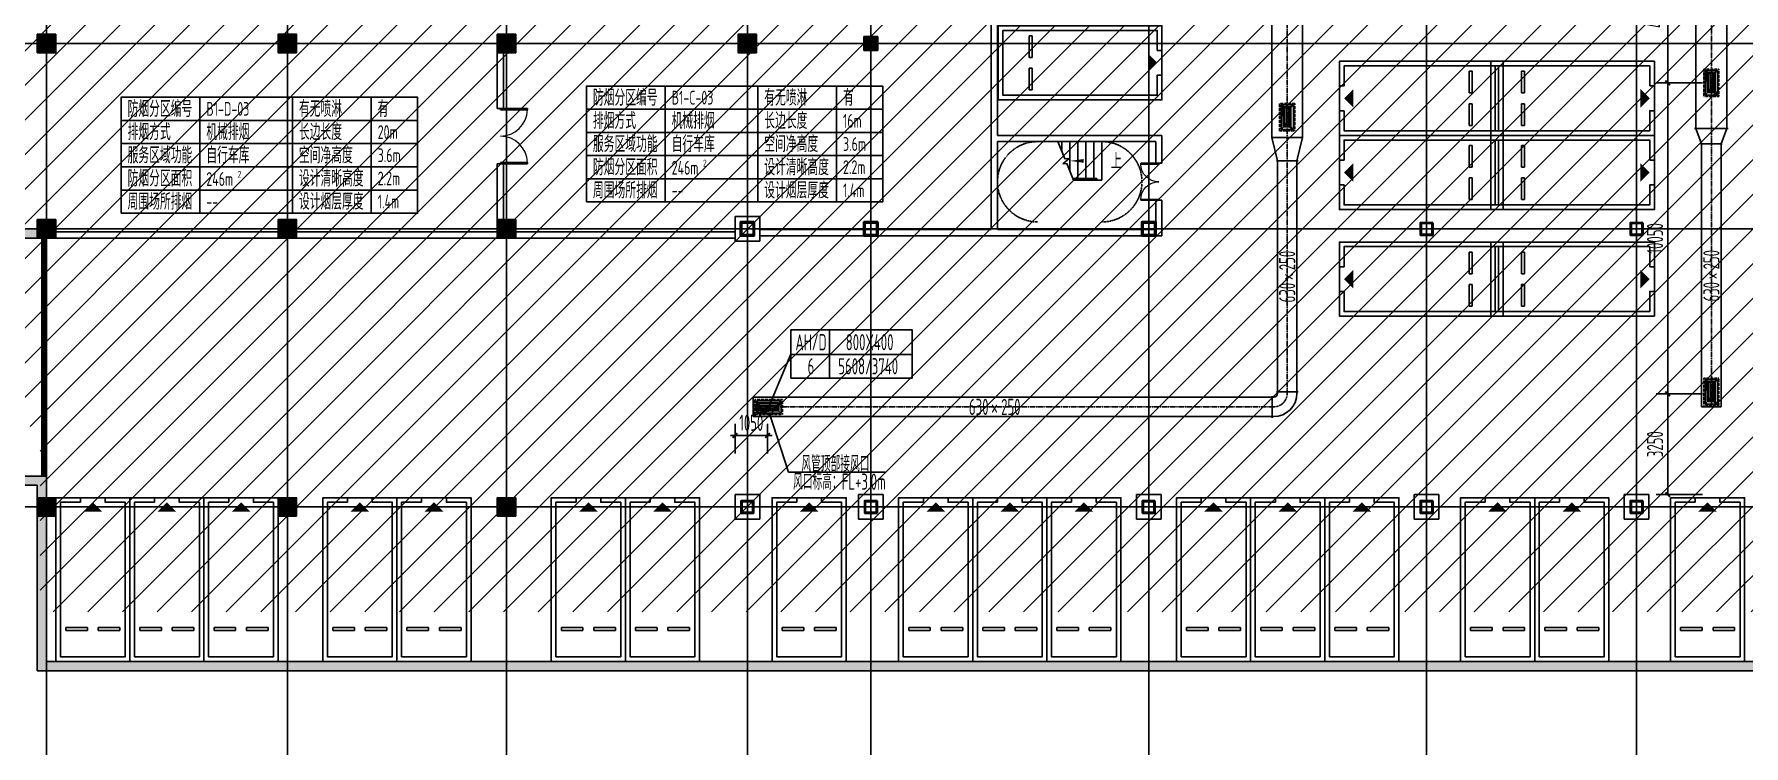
# Model space of a CAD drawing. Extents: x -20827274 to 1300756471, y -549375 to 3431892.
# Drawn here: x -90307 to -34936, y -383990 to -360960 of the extents above; entities that cross this region are included whole.
import ezdxf

# ---------------------------------------------------------------- set-up
doc = ezdxf.new("R2010")
doc.units = 0
doc.header["$LTSCALE"] = 10
for name, pattern in [('CENTER2', [1.125, 0.75, -0.125, 0.125, -0.125]), ('DASH', [0.35, 0.25, -0.1]), ('暖附图底图$0$DASH', [0.35, 0.25, -0.1]), ('暖附图底图$0$DOTE', [2.42, 2, -0.2, 0.02, -0.2])]:
    doc.linetypes.add(name, pattern=pattern)
for name, color, linetype in [('1-zs', 3, 'Continuous'), ('1-标注暖通', 4, 'Continuous'), ('DUCT-排烟中心线', 5, 'CENTER2'), ('DUCT-排烟标注', 3, 'Continuous'), ('DUCT-排烟法兰', 4, 'Continuous'), ('DUCT-排烟管', 2, 'Continuous'), ('DUCT-排烟管立管', 2, 'Continuous'), ('DUCT-排烟管端线', 4, 'Continuous'), ('DUCT-排风风口', 7, 'Continuous'), ('H-PUB_TAB', 7, 'Continuous'), ('H-TH_DIM', 3, 'Continuous'), ('Hvac-Hide', 8, 'DASH'), ('PUB_HATCH', 8, 'Continuous'), ('暖附图底图$0$00-停车位', 8, 'Continuous'), ('暖附图底图$0$1-标注暖通', 8, 'Continuous'), ('暖附图底图$0$A-COLUMN', 8, 'Continuous'), ('暖附图底图$0$A-STAIR', 8, 'Continuous'), ('暖附图底图$0$A-WALL', 8, 'Continuous'), ('暖附图底图$0$A-WINDOW', 8, 'Continuous'), ('暖附图底图$0$DIM_SYMB', 8, 'Continuous'), ('暖附图底图$0$DOOR_FIRE', 8, 'Continuous'), ('暖附图底图$0$DOTE', 8, 'Continuous'), ('暖附图底图$0$PUB_HATCH', 8, 'Continuous'), ('暖附图底图$0$STAIR', 8, 'Continuous')]:
    doc.layers.add(name, color=color, linetype=linetype)
doc.layers.add('F-非人防区', color=105, linetype='Continuous', lineweight=15)
doc.layers.add('暖附图底图$0$钢柱', color=8, linetype='Continuous', lineweight=35)
doc.styles.add('8B2_02', font='tssdeng.shx', dxfattribs={"width": 0.6, "bigfont": 'TSSDCHN.shx'})
doc.styles.add('8B2_02_T3', font='tssdeng.shx', dxfattribs={"width": 0.6, "bigfont": 'TSSDCHN.shx'})
doc.styles.add('_THVAC_PIPEDN', font='tssdeng.shx', dxfattribs={"width": 0.7, "height": 3.5, "bigfont": 'tssdchn.shx'})
doc.styles.add('暖附图底图$0$_TCH_DIM', font='SIMPLEX', dxfattribs={"bigfont": 'GBCBIG'})
doc.dimstyles.new('_TCH_ARCH&&150', dxfattribs={"dimtxt": 525, "dimasz": 150, "dimexe": 375, "dimexo": 450, "dimgap": 150, "dimtad": 1, "dimdec": 0, "dimrnd": 50, "dimzin": 0, "dimdsep": 46, "dimtxsty": '8B2_02_T3', "dimblk": 'ARCHTICK', "dimcen": 0.09, "dimclrt": 7, "dimazin": 2, "dimtfac": 1, "dimtdec": 0, "dimtix": 1, "dimtmove": 2, "dimatfit": 3, "dimfxl": 0, "dimtolj": 1, "dimtzin": 0, "dimarcsym": 0})

# ---------------------------------------------------------------- blocks, each defined once
blk = doc.blocks.new('$风口$00000108')
for p, q in [((-250, 135), (-190, 75)), ((-250, -135), (-250, 135)), ((200, 25), (-190, 25)), ((250, 135), (200, 75)), ((250, 135), (250, -135)), ((-250, -135), (-190, -75)), ((250, -135), (-250, -135)), ((200, -25), (-190, -25)), ((200, -75), (250, -135))]:
    blk.add_line(p, q)
at = {"linetype": 'Continuous'}
blk.add_line((250, 135), (-250, 135), dxfattribs=at)
at = {"lineweight": 40}
for p, q in [((-190, 75), (200, 75)), ((-190, -75), (-190, 75)), ((200, 75), (200, -75)), ((-190, -75), (200, -75))]:
    blk.add_line(p, q, dxfattribs=at)
blk = doc.blocks.new('暖附图底图$0$车位2400x5300')
at = {"layer": '暖附图底图$0$00-停车位', "color": 251}
for p, q in [((-875, -1000), (-175, -1000)), ((-875, -1100), (-875, -1000)), ((-875, -1100), (-175, -1100)), ((-175, -1100), (-175, -1000)), ((175, -1000), (875, -1000)), ((175, -1100), (175, -1000)), ((175, -1100), (875, -1100)), ((875, -1100), (875, -1000)), ((400, -5300), (-400, -5300))]:
    blk.add_line(p, q, dxfattribs=at)
blk.add_lwpolyline([(400, -5150), (400, -5300), (1200, -5300), (1200, 0), (-1200, 0), (-1200, -5300), (-400, -5300), (-400, -5150), (-1050, -5150), (-1050, -150), (1050, -150), (1050, -5150), (400, -5150)], dxfattribs=at)
blk.add_lwpolyline([(0, -5150, 0, 600, 0), (0, -4850, 600, 600, 0)], format="xyseb", dxfattribs=at)
blk = doc.blocks.new('暖附图底图$0$A$C00330F2E')
at = {"layer": '暖附图底图$0$A-COLUMN'}
for p, q in [((5250, -191925), (4450, -191925)), ((4450, -191925), (4450, -192725)), ((5250, -192725), (5250, -191925)), ((4450, -192725), (5250, -192725)), ((5250, -200925), (4450, -200925)), ((4450, -200925), (4450, -201725)), ((5250, -201725), (5250, -200925)), ((9250, -200925), (8450, -200925)), ((8450, -200925), (8450, -201725)), ((9250, -201725), (9250, -200925)), ((18250, -200925), (17450, -200925)), ((17450, -200925), (17450, -201725)), ((18250, -201725), (18250, -200925)), ((27250, -200925), (26450, -200925)), ((26450, -200925), (26450, -201725)), ((27250, -201725), (27250, -200925)), ((34050, -200925), (33250, -200925)), ((33250, -200925), (33250, -201725)), ((34050, -201725), (34050, -200925)), ((4450, -201725), (5250, -201725)), ((8450, -201725), (9250, -201725)), ((17450, -201725), (18250, -201725)), ((26450, -201725), (27250, -201725)), ((33250, -201725), (34050, -201725))]:
    blk.add_line(p, q, dxfattribs=at)
at = {"layer": '暖附图底图$0$钢柱', "color": 4, "lineweight": 35}
for points in [[(5075, -192100), (4625, -192100), (4625, -192550), (5075, -192550)], [(5045, -192520), (4655, -192520), (4655, -192130), (5045, -192130)], [(9075, -192100), (8625, -192100), (8625, -192550), (9075, -192550)], [(9045, -192520), (8655, -192520), (8655, -192130), (9045, -192130)], [(18075, -192100), (17625, -192100), (17625, -192550), (18075, -192550)], [(18045, -192520), (17655, -192520), (17655, -192130), (18045, -192130)], [(27050, -192125), (26650, -192125), (26650, -192525), (27050, -192525)], [(33850, -192125), (33450, -192125), (33450, -192525), (33850, -192525)], [(27030, -192505), (26670, -192505), (26670, -192145), (27030, -192145)], [(33830, -192505), (33470, -192505), (33470, -192145), (33830, -192145)], [(5050, -201125), (4650, -201125), (4650, -201525), (5050, -201525)], [(5030, -201505), (4670, -201505), (4670, -201145), (5030, -201145)], [(9050, -201125), (8650, -201125), (8650, -201525), (9050, -201525)], [(9030, -201505), (8670, -201505), (8670, -201145), (9030, -201145)], [(18050, -201125), (17650, -201125), (17650, -201525), (18050, -201525)], [(18030, -201505), (17670, -201505), (17670, -201145), (18030, -201145)], [(27050, -201125), (26650, -201125), (26650, -201525), (27050, -201525)], [(27030, -201505), (26670, -201505), (26670, -201145), (27030, -201145)], [(33850, -201125), (33450, -201125), (33450, -201525), (33850, -201525)], [(33830, -201505), (33470, -201505), (33470, -201145), (33830, -201145)]]:
    blk.add_lwpolyline(points, close=True, dxfattribs=at)
blk = doc.blocks.new('_FZH')
blk.add_lwpolyline([(-0.5, -0.5), (0.5, -0.5), (0.5, 0.5), (-0.5, 0.5)], close=True)
at = {"layer": 'PUB_HATCH'}
blk.add_solid([(-0.5, -0.5), (0.5, -0.5), (-0.5, 0.5), (0.5, 0.5)], dxfattribs=at)
blk = doc.blocks.new('暖附图底图$0$$DorLib2D$00000213')
at = {"color": 0, "linetype": '暖附图底图$0$DASH', "const_width": 0.02}
blk.add_lwpolyline([(0.5, 0), (-0.5, 0)], dxfattribs=at)
blk = doc.blocks.new('暖附图底图$0$$DorLib2D$00000002')
for p, q in [((-0.5, 0), (-0.5, 0.4875)), ((-0.475, 0.4875), (-0.5, 0.4875)), ((-0.475, 0), (-0.475, 0.4875)), ((0.475, 0), (0.475, 0.4875)), ((0.475, 0.4875), (0.5, 0.4875)), ((0.5, 0), (0.5, 0.4875)), ((-0.5, 0), (-0.475, 0)), ((0.5, 0), (0.475, 0))]:
    blk.add_line(p, q)
at = {"lineweight": 13}
for centre, start, end in [((-0.4875, 0), 0, 88.53072), ((0.4875, 0), 91.46928, 180)]:
    blk.add_arc(centre, 0.4875, start, end, dxfattribs=at)
blk = doc.blocks.new('暖附图底图$0$AFSFCS')
at = {"layer": '暖附图底图$0$PUB_HATCH'}
for points in [[(-90208.6, -367560.4), (-90208.6, -367260.4), (-91458.6, -367260.4), (-91458.6, -367560.4)], [(-90208.6, -375560.4), (-89908.6, -375260.4), (-91458.6, -375260.4), (-91458.6, -375560.4)], [(-90208.6, -375960.4), (-89908.6, -375960.4), (-89908.6, -375260.4), (-90208.6, -375560.4)], [(-89908.6, -376560.4), (-90208.6, -376560.4), (-90208.6, -381560.4), (-89908.6, -381260.4)], [(-45208.6, -381560.4), (-45208.6, -381260.4), (-89908.6, -381260.4), (-90208.6, -381560.4)], [(-13348.1, -381560.4), (-13481.7, -381260.4), (-45208.6, -381260.4), (-45208.6, -381560.4)]]:
    blk.add_hatch(color=256, dxfattribs=at).paths.add_polyline_path(points)
at = {"layer": '暖附图底图$0$A-STAIR'}
for p, q in [((-55728.6, -364435.4), (-57155.2, -364435.4)), ((-57155.2, -364435.4), (-56925.2, -364995.8)), ((-57028.6, -364743.8), (-57028.6, -364435.4)), ((-56768.6, -365377), (-56768.6, -364435.4)), ((-56508.6, -365625.4), (-56508.6, -364435.4)), ((-56248.6, -365625.4), (-56248.6, -364435.4)), ((-55988.6, -365625.4), (-55988.6, -364435.4)), ((-55728.6, -365685.4), (-55728.6, -364435.4)), ((-56791.3, -364978.6), (-56990.1, -365159.7)), ((-56990.1, -365159.7), (-56864.5, -365143.5)), ((-56925.2, -364995.8), (-56791.3, -364978.6)), ((-56864.5, -365143.5), (-56642, -365685.4)), ((-55888.6, -365625.4), (-56666.6, -365625.4)), ((-55888.6, -365685.4), (-56642, -365685.4)), ((-55888.6, -365685.4), (-56642, -365685.4)), ((-55888.6, -365685.4), (-55888.6, -365625.4)), ((-55728.6, -365685.4), (-55888.6, -365685.4))]:
    blk.add_line(p, q, dxfattribs=at)
at = {"layer": '暖附图底图$0$A-WALL'}
for p, q in [((-59308.6, -328260.4), (-59308.6, -364335.4)), ((-59108.6, -328360.4), (-59108.6, -364235.4)), ((-75308.6, -361560.4), (-75308.6, -363360.4)), ((-75108.6, -363360.4), (-75108.6, -361560.4)), ((-75308.6, -363360.4), (-75108.6, -363360.4)), ((-59308.6, -364335.4), (-59308.6, -367285.4)), ((-59108.6, -364235.4), (-53783.6, -364235.4)), ((-53783.6, -365135.4), (-53783.6, -364235.4)), ((-59108.6, -364435.4), (-53983.6, -364435.4)), ((-59108.6, -364435.4), (-59108.6, -367285.4)), ((-53983.6, -364435.4), (-53983.6, -365135.4)), ((-75108.6, -365160.4), (-75308.6, -365160.4)), ((-75308.6, -365160.4), (-75308.6, -366960.4)), ((-75108.6, -366960.4), (-75108.6, -365160.4)), ((-53983.6, -365135.4), (-53783.6, -365135.4)), ((-53783.6, -366335.4), (-53983.6, -366335.4)), ((-53983.6, -366335.4), (-53983.6, -367285.4)), ((-53783.6, -367485.4), (-53783.6, -366335.4)), ((-90208.6, -367260.4), (-91458.6, -367260.4)), ((-90208.6, -367560.4), (-91458.6, -367560.4)), ((-89608.6, -367360.4), (-82408.6, -367360.4)), ((-89608.6, -367560.4), (-82408.6, -367560.4)), ((-81808.6, -367360.4), (-75308.6, -367360.4)), ((-81808.6, -367560.4), (-75308.6, -367560.4)), ((-74708.6, -367360.4), (-67608.6, -367360.4)), ((-74708.6, -367560.4), (-67608.6, -367560.4)), ((-67608.6, -367360.4), (-67608.6, -367560.4)), ((-66808.6, -367285.4), (-59308.6, -367285.4)), ((-66808.6, -367285.4), (-66808.6, -367485.4)), ((-66808.6, -367485.4), (-59208.6, -367485.4)), ((-59208.6, -367485.4), (-53783.6, -367485.4)), ((-59108.6, -367285.4), (-53983.6, -367285.4)), ((-89908.6, -375260.4), (-91458.6, -375260.4)), ((-89908.6, -375260.4), (-90108.6, -375260.4)), ((-89908.6, -375960.4), (-89908.6, -375260.4)), ((-90208.6, -375560.4), (-91458.6, -375560.4)), ((-90208.6, -375960.4), (-90208.6, -375560.4)), ((-90208.6, -381560.4), (-90208.6, -376560.4)), ((-89908.6, -381260.4), (-89908.6, -376560.4)), ((-45208.6, -381260.4), (-89908.6, -381260.4)), ((-13481.7, -381260.4), (-45208.6, -381260.4)), ((-45208.6, -381560.4), (-90208.6, -381560.4)), ((-45333.6, -381560.4), (-45333.6, -381560.4)), ((-45083.6, -381560.4), (-45333.6, -381560.4)), ((-13348.1, -381560.4), (-45208.6, -381560.4)), ((-45083.6, -381560.4), (-45083.6, -381560.4))]:
    blk.add_line(p, q, dxfattribs=at)
at = {"layer": '暖附图底图$0$DIM_SYMB'}
blk.add_lwpolyline([(-55598.6, -365060.4, 0, 0, 0), (-56768.6, -365060.4, 0, 120, 0), (-56318.6, -365060.4, 0, 0, 0)], format="xyseb", dxfattribs=at)
at = {"layer": '暖附图底图$0$DOTE', "color": 127, "linetype": '暖附图底图$0$DOTE', "ltscale": 1.5}
for p, q in [((-89908.6, -155629.3), (-89908.6, -385768.2)), ((-82108.6, -155629.3), (-82108.6, -385768.2)), ((-75008.6, -155629.3), (-75008.6, -385768.2)), ((17241.4, -361260.4), (-113117.3, -361260.4))]:
    blk.add_line(p, q, dxfattribs=at)
at = {"layer": '暖附图底图$0$DOTE', "color": 16, "linetype": '暖附图底图$0$DOTE', "ltscale": 1.5}
for p, q in [((-67208.6, -155629.3), (-67208.6, -385768.2)), ((-63208.6, -155629.3), (-63208.6, -385768.2)), ((-54208.6, -155629.3), (-54208.6, -385768.2)), ((-45208.6, -155629.3), (-45208.6, -385768.2)), ((-38408.6, -155629.3), (-38408.6, -385768.2)), ((-113117.3, -367260.4), (10791.4, -367260.4)), ((-113117.3, -376260.4), (10791.4, -376260.4))]:
    blk.add_line(p, q, dxfattribs=at)
at = {"layer": '暖附图底图$0$STAIR', "color": 9, "linetype": '暖附图底图$0$DASH'}
for centre, start, end in [((-57808.6, -365735.4), 90, 270), ((-55728.6, -365735.4), 270, 90)]:
    blk.add_arc(centre, 1300, start, end, dxfattribs=at)
blk.add_blockref('暖附图底图$0$A$C00330F2E', (-72058.6, -174935.4))
at = {"layer": '暖附图底图$0$00-停车位'}
for p, rotation in [((-59083.6, -361885.4), 90), ((-42733.6, -363035.4), 270), ((-43133.6, -363035.4), 90), ((-42733.6, -365435.4), 270), ((-43133.6, -365435.4), 90), ((-43133.6, -368885.4), 90), ((-88408.6, -381260.4), 180), ((-86008.6, -381260.4), 180), ((-83608.6, -381260.4), 180), ((-79758.6, -381260.4), 180), ((-77358.6, -381260.4), 180), ((-72358.6, -381260.4), 180), ((-69958.6, -381260.4), 180), ((-65208.6, -381260.4), 180), ((-61108.6, -381260.4), 180), ((-58708.6, -381260.4), 180), ((-56308.6, -381260.4), 180), ((-52108.6, -381260.4), 180), ((-49708.6, -381260.4), 180), ((-47308.6, -381260.4), 180), ((-42908.6, -381260.4), 180), ((-40508.6, -381260.4), 180), ((-36108.6, -381260.4), 180)]:
    blk.add_blockref('暖附图底图$0$车位2400x5300', p, dxfattribs=dict(at, rotation=rotation))
at = {"layer": '暖附图底图$0$00-停车位', "xscale": -1, "rotation": 269.9999999717715}
blk.add_blockref('暖附图底图$0$车位2400x5300', (-42733.6, -368885.4), dxfattribs=at)
at = {"layer": '暖附图底图$0$A-COLUMN', "rotation": 90}
for p, xscale, yscale, zscale in [((-89908.6, -361260.4), 600, 600, 600), ((-82108.6, -361260.4), 600, 600, 600), ((-75008.6, -361260.4), 600, 600, 600), ((-67208.6, -361260.4), 600, 600, 600), ((-63208.6, -361260.4), 450, 450, 450), ((-89908.6, -367260.4), 600, 600, 600), ((-82108.6, -367260.4), 600, 600, 600), ((-75008.6, -367260.4), 600, 600, 600), ((-89908.6, -376260.4), 600, 600, 600), ((-82108.6, -376260.4), 600, 600, 600), ((-75008.6, -376260.4), 600, 600, 600)]:
    blk.add_blockref('_FZH', p, dxfattribs=dict(at, xscale=xscale, yscale=yscale, zscale=zscale))
at = {"layer": '暖附图底图$0$A-WINDOW', "xscale": -1800, "yscale": -1800, "zscale": 200, "rotation": 90}
blk.add_blockref('暖附图底图$0$$DorLib2D$00000002', (-75208.6, -364260.4), dxfattribs=at)
at = {"layer": '暖附图底图$0$DOOR_FIRE', "zscale": 200}
for name, p, xscale, yscale, rotation in [('暖附图底图$0$$DorLib2D$00000002', (-53883.6, -365735.4), 1200, -1200, 270), ('暖附图底图$0$$DorLib2D$00000213', (-90008.6, -371410.4), -7699.999999998778, 7699.999999998778, 90)]:
    blk.add_blockref(name, p, dxfattribs=dict(at, xscale=xscale, yscale=yscale, rotation=rotation))
at = {"layer": '暖附图底图$0$DIM_SYMB', "color": 7, "style": '暖附图底图$0$_TCH_DIM'}
blk.add_text('上', height=506.4, dxfattribs=at).set_placement((-55441.1, -365322.9))
blk = doc.blocks.new('暖附图底图')
at = {"layer": '暖附图底图$0$1-标注暖通', "linetype": '暖附图底图$0$DASH'}
blk.add_blockref('暖附图底图$0$AFSFCS', (500000, 0), dxfattribs=at)
blk = doc.blocks.new('_ArchTick')
at = {"color": 0, "linetype": 'ByBlock', "const_width": 0.4}
blk.add_lwpolyline([(-0.5, -0.5), (0.5, 0.5)], dxfattribs=at)
blk = doc.blocks.new('*D1187')
at = {"layer": 'Defpoints', "color": 0, "transparency": 16777216}
for p in [(-37399, -372600), (-35823, -372600), (-35823, -375860)]:
    blk.add_point(p, dxfattribs=at)
at = {"layer": 'H-TH_DIM', "color": 0, "lineweight": -2, "transparency": 16777216}
for p, q in [((-36273, -372600), (-37774, -372600)), ((-37399, -375860), (-37399, -372600)), ((-36273, -375860), (-37774, -375860))]:
    blk.add_line(p, q, dxfattribs=at)
at = {"layer": 'H-TH_DIM', "color": 0, "lineweight": -2, "transparency": 16777216, "xscale": 150, "yscale": 150, "zscale": 150}
for p, rotation in [((-37399, -372600), 90), ((-37399, -375860), 270)]:
    blk.add_blockref('_ArchTick', p, dxfattribs=dict(at, rotation=rotation))
at = {"layer": 'H-TH_DIM', "color": 7, "transparency": 16777216, "insert": (-37811, -374230), "char_height": 525, "attachment_point": 5, "rotation": 90, "style": '8B2_02_T3'}
blk.add_mtext('\\A1;3250', dxfattribs=at)
blk = doc.blocks.new('*D1188')
at = {"layer": 'Defpoints', "color": 0, "transparency": 16777216}
for p in [(-37399, -362534), (-35823, -362534), (-35823, -372600)]:
    blk.add_point(p, dxfattribs=at)
at = {"layer": 'H-TH_DIM', "color": 0, "lineweight": -2, "transparency": 16777216}
for p, q in [((-36273, -362534), (-37774, -362534)), ((-37399, -372600), (-37399, -362534)), ((-36273, -372600), (-37774, -372600))]:
    blk.add_line(p, q, dxfattribs=at)
at = {"layer": 'H-TH_DIM', "color": 0, "lineweight": -2, "transparency": 16777216, "xscale": 150, "yscale": 150, "zscale": 150}
for p, rotation in [((-37399, -362534), 90), ((-37399, -372600), 270)]:
    blk.add_blockref('_ArchTick', p, dxfattribs=dict(at, rotation=rotation))
at = {"layer": 'H-TH_DIM', "color": 7, "transparency": 16777216, "insert": (-37811, -367567), "char_height": 525, "attachment_point": 5, "rotation": 90, "style": '8B2_02_T3'}
blk.add_mtext('\\A1;10050', dxfattribs=at)
blk = doc.blocks.new('*D1189')
at = {"layer": 'Defpoints', "color": 0, "transparency": 16777216}
for p in [(-37399, -358119), (-35823, -358119), (-35823, -362534)]:
    blk.add_point(p, dxfattribs=at)
at = {"layer": 'H-TH_DIM', "color": 0, "lineweight": -2, "transparency": 16777216}
for p, q in [((-36273, -358119), (-37774, -358119)), ((-37399, -362534), (-37399, -358119)), ((-36273, -362534), (-37774, -362534))]:
    blk.add_line(p, q, dxfattribs=at)
at = {"layer": 'H-TH_DIM', "color": 0, "lineweight": -2, "transparency": 16777216, "xscale": 150, "yscale": 150, "zscale": 150}
for p, rotation in [((-37399, -358119), 90), ((-37399, -362534), 270)]:
    blk.add_blockref('_ArchTick', p, dxfattribs=dict(at, rotation=rotation))
at = {"layer": 'H-TH_DIM', "color": 7, "transparency": 16777216, "insert": (-37811, -360327), "char_height": 525, "attachment_point": 5, "rotation": 90, "style": '8B2_02_T3'}
blk.add_mtext('\\A1;4400', dxfattribs=at)
blk = doc.blocks.new('*D1190')
at = {"layer": 'Defpoints', "color": 0, "transparency": 16777216}
for p in [(-66556, -373947), (-67609, -374984), (-66556, -374984)]:
    blk.add_point(p, dxfattribs=at)
at = {"layer": 'H-TH_DIM', "color": 0, "lineweight": -2, "transparency": 16777216}
for p, q in [((-67609, -374534), (-67609, -373572)), ((-66556, -374534), (-66556, -373572)), ((-67609, -373947), (-67759, -373947)), ((-67609, -373947), (-66556, -373947)), ((-66556, -373947), (-66406, -373947))]:
    blk.add_line(p, q, dxfattribs=at)
at = {"layer": 'H-TH_DIM', "color": 0, "lineweight": -2, "transparency": 16777216, "xscale": 150, "yscale": 150, "zscale": 150}
blk.add_blockref('_ArchTick', (-67609, -373947), dxfattribs=at)
at = {"layer": 'H-TH_DIM', "color": 0, "lineweight": -2, "transparency": 16777216, "xscale": 150, "yscale": 150, "zscale": 150, "rotation": 180}
blk.add_blockref('_ArchTick', (-66556, -373947), dxfattribs=at)
at = {"layer": 'H-TH_DIM', "color": 7, "transparency": 16777216, "insert": (-67082, -373535), "char_height": 525, "attachment_point": 5, "style": '8B2_02_T3'}
blk.add_mtext('\\A1;1050', dxfattribs=at)

msp = doc.modelspace()

# ---------------------------------------------------------------- hatches: boundary and pattern name
at = {"layer": 'F-非人防区'}
h = msp.add_hatch(dxfattribs=at)
h.set_pattern_fill('ANSI31', color=8, scale=500)
h.set_pattern_definition([(45, (-67108.6, 126739.6), (-561.266, 561.266), [])])
edge = h.paths.add_edge_path()
edge.add_line((26041.4, -160910.4), (26041.4, -174910.4))
edge.add_line((26041.4, -174910.4), (44466.4, -174910.4))
edge.add_line((44466.4, -174910.4), (44466.4, -230535.4))
edge.add_line((44466.4, -230535.4), (29591.4, -230535.4))
edge.add_line((29591.4, -230535.4), (29591.4, -228585.4))
edge.add_line((29591.4, -228585.4), (32466.4, -228585.4))
edge.add_line((32466.4, -228585.4), (32466.4, -223185.4))
edge.add_line((32466.4, -223185.4), (6116.4, -223185.4))
edge.add_line((6116.4, -223185.4), (6116.4, -236210.4))
edge.add_line((6116.4, -236210.4), (5916.4, -236210.4))
edge.add_line((5916.4, -236210.4), (5921.1, -289912.2))
edge.add_line((5921.1, -289912.2), (35191.4, -289912.2))
edge.add_line((35191.4, -289912.2), (35191.4, -296310.4))
edge.add_line((35191.4, -296310.4), (35041.4, -296310.4))
edge.add_line((35041.4, -296310.4), (35041.4, -296910.4))
edge.add_line((35041.4, -296910.4), (35641.4, -296910.4))
edge.add_line((35641.4, -296910.4), (44736.4, -305099.6))
edge.add_line((44736.4, -305099.6), (22456.5, -329844))
edge.add_line((22456.5, -329844), (22456.5, -340006.4))
edge.add_line((22456.5, -340006.4), (-13248.1, -379660.4))
edge.add_line((-13248.1, -379660.4), (-90108.6, -379660.4))
edge.add_line((-90108.6, -379660.4), (-90108.6, -373660.4))
edge.add_line((-90108.6, -373660.4), (-91358.6, -373660.4))
edge.add_arc((-91358.6, -361660.4), 12000, 180, 270, ccw=False)
edge.add_line((-103358.6, -361660.4), (-103358.6, -333450.4))
edge.add_line((-103358.6, -333450.4), (-95358.6, -333436.6))
edge.add_line((-95358.6, -333436.6), (-95358.6, -160610.4))
edge.add_line((-95358.6, -160610.4), (-86333.4, -160610.4))
edge.add_line((-86333.4, -160610.4), (-86333.6, -149790))
edge.add_line((-86333.6, -149790), (-73433.4, -149790))
edge.add_line((-73433.4, -149790), (-73433.4, -160610.4))
edge.add_line((-73433.4, -160610.4), (26041.4, -160910.4))

# ---------------------------------------------------------------- linework, layer by layer
at = {"layer": '1-标注暖通'}
for p, q in [((-65805, -371312.8, 500), (-66516.9, -373022.9, -0.1)), ((-65872.9, -375134.8, 0.2), (-66498.4, -373203, -2099.9)), ((-65872.9, -375134.8, 0.2), (-62750.2, -375134.8, 0.2))]:
    msp.add_line(p, q, dxfattribs=at)
msp.add_lwpolyline([(-65805, -372092.2), (-61869.1, -372092.2), (-61869.1, -370533.4), (-65805, -370533.4)], close=True, dxfattribs=at)
for points in [[(-64552.6, -370533.4), (-64552.6, -372092.2)], [(-65805, -371323.8), (-61869.1, -371323.8)]]:
    msp.add_lwpolyline(points, dxfattribs=at)
at = {"layer": 'DUCT-排烟中心线'}
for p, q in [((-49723.9, -364298.8), (-49723.9, -359419.1)), ((-35986, -359469.1), (-35986, -364010.5)), ((-49723.9, -365053.8), (-49723.9, -364298.8)), ((-35986, -364510.7), (-35986, -364010.7)), ((-35986, -364510.9), (-35986, -373022.9)), ((-49723.9, -372531.7), (-49723.9, -365054)), ((-49723.9, -372581.9), (-49723.9, -372531.9)), ((-67017, -373022.9), (-50215.1, -373022.9)), ((-50214.9, -373022.9), (-50164.9, -373022.9))]:
    msp.add_line(p, q, dxfattribs=at)
msp.add_arc((-50164.9, -372581.9), 441, 270, 0, dxfattribs=at)
at = {"layer": 'DUCT-排烟法兰'}
for p, q in [((-35441, -364010.6), (-36531, -364010.6)), ((-35633.5, -364510.8), (-36338.5, -364510.8)), ((-49371.4, -365053.9), (-50076.4, -365053.9)), ((-49371.4, -372531.8), (-50076.4, -372531.8)), ((-50215, -372670.4), (-50215, -373375.4))]:
    msp.add_line(p, q, dxfattribs=at)
at = {"layer": 'DUCT-排烟法兰', "color": 18, "true_color": 0x000000}
for p in [(-35986, -362534.3, -0.1), (-35986, -362534.3, 0.1), (-49723.9, -363646.3, -0.1), (-49723.9, -363646.3, 0.1), (-35986, -364010.5, 500), (-35986, -364010.7, 500), (-35986, -364510.7, 500), (-35986, -364510.9, 500), (-49723.9, -365053.8, 500), (-49723.9, -365054, 500), (-49723.9, -372531.7, 500), (-49723.9, -372531.9, 500), (-35986, -372534.3, -0.1), (-35986, -372534.3, 0.1), (-66516.9, -373022.9, -0.1), (-66516.9, -373022.9, 0.1), (-50215.1, -373022.9, 500), (-50214.9, -373022.9, 500)]:
    msp.add_point(p, dxfattribs=at)
at = {"layer": 'DUCT-排烟管'}
for p, q in [((-50223.9, -359419.1), (-50223.9, -364298.8)), ((-49223.9, -364298.8), (-49223.9, -359419.1)), ((-36486, -359469.1), (-36486, -364010.5)), ((-35486, -364010.5), (-35486, -359469.1)), ((-50038.9, -365053.8), (-50223.9, -364298.8)), ((-50223.9, -364298.8), (-49223.9, -364298.8)), ((-49408.9, -365053.8), (-49223.9, -364298.8)), ((-36486, -364010.5), (-35486, -364010.5)), ((-36301, -364510.7), (-36486, -364010.7)), ((-35671, -364510.7), (-35486, -364010.7)), ((-36301, -364510.9), (-36301, -373022.9)), ((-35671, -364510.9), (-36301, -364510.9)), ((-35671, -373022.9), (-35671, -364510.9)), ((-49408.9, -365054), (-50038.9, -365054)), ((-50038.9, -365054), (-50038.9, -372531.7)), ((-49408.9, -372531.7), (-49408.9, -365054)), ((-50038.9, -372531.7), (-49408.9, -372531.7)), ((-50038.9, -372531.9), (-50038.9, -372581.9)), ((-49408.9, -372581.9), (-49408.9, -372531.9)), ((-50215.1, -372707.9), (-67017, -372707.9)), ((-67017, -372707.9), (-67017, -373337.9)), ((-50215.1, -373337.9), (-50215.1, -372707.9)), ((-50164.9, -372707.9), (-50214.9, -372707.9)), ((-36301, -373022.9), (-35671, -373022.9)), ((-67017, -373337.9), (-50215.1, -373337.9)), ((-50214.9, -373337.9), (-50164.9, -373337.9))]:
    msp.add_line(p, q, dxfattribs=at)
for radius in [756, 126]:
    msp.add_arc((-50164.9, -372581.9), radius, 270, 0, dxfattribs=at)
at = {"layer": 'DUCT-排烟管', "color": 18, "true_color": 0x000000}
for p in [(-49723.9, -364298.8, 500), (-35986, -364010.7, 500), (-35986, -364510.7, 500), (-49723.9, -365053.8, 500), (-49723.9, -372531.9, 500), (-50214.9, -373022.9, 500)]:
    msp.add_point(p, dxfattribs=at)
at = {"layer": 'DUCT-排烟管立管'}
for p, q in [((-35786, -362134.3), (-36186, -362134.3)), ((-36186, -362134.3), (-36186, -362934.3)), ((-35786, -362934.3), (-35786, -362134.3)), ((-36186, -362934.3), (-35786, -362934.3)), ((-49523.9, -363246.3), (-49923.9, -363246.3)), ((-49923.9, -363246.3), (-49923.9, -364046.3)), ((-49523.9, -364046.3), (-49523.9, -363246.3)), ((-49923.9, -364046.3), (-49523.9, -364046.3)), ((-35786, -372134.3), (-36186, -372134.3)), ((-36186, -372134.3), (-36186, -372934.3)), ((-35786, -372934.3), (-35786, -372134.3)), ((-66116.9, -372822.9), (-66916.9, -372822.9)), ((-66916.9, -372822.9), (-66916.9, -373222.9)), ((-66116.9, -373222.9), (-66116.9, -372822.9)), ((-36186, -372934.3), (-35786, -372934.3)), ((-66916.9, -373222.9), (-66116.9, -373222.9))]:
    msp.add_line(p, q, dxfattribs=at)
at = {"layer": 'DUCT-排烟管端线'}
for p, q in [((-36086, -362734.3), (-36186, -362134.3)), ((-35786, -362934.3), (-36086, -362734.3)), ((-49823.9, -363846.3), (-49923.9, -363246.3)), ((-49223.9, -364298.8), (-50223.9, -364298.8)), ((-49523.9, -364046.3), (-49823.9, -363846.3)), ((-35486, -364010.7), (-36486, -364010.7)), ((-36301, -364510.7), (-35671, -364510.7)), ((-50038.9, -365053.8), (-49408.9, -365053.8)), ((-49408.9, -372531.9), (-50038.9, -372531.9)), ((-36086, -372734.3), (-36186, -372134.3)), ((-66316.9, -373122.9), (-66916.9, -373222.9)), ((-66116.9, -372822.9), (-66316.9, -373122.9)), ((-50214.9, -373337.9), (-50214.9, -372707.9)), ((-35786, -372934.3), (-36086, -372734.3))]:
    msp.add_line(p, q, dxfattribs=at)
at = {"layer": 'H-PUB_TAB'}
for points in [[(-72421.5, -366388.8), (-62821.5, -366388.8), (-62821.5, -362638.8), (-72421.5, -362638.8)], [(-87492.6, -366752.5), (-77892.6, -366752.5), (-77892.6, -363002.5), (-87492.6, -363002.5)]]:
    msp.add_lwpolyline(points, close=True, dxfattribs=at)
for points in [[(-69871.5, -362638.8), (-69871.5, -366388.8)], [(-66871.5, -362638.8), (-66871.5, -366388.8)], [(-64321.5, -362638.8), (-64321.5, -366388.8)], [(-84942.6, -363002.5), (-84942.6, -366752.5)], [(-81942.6, -363002.5), (-81942.6, -366752.5)], [(-79392.6, -363002.5), (-79392.6, -366752.5)], [(-87492.6, -363752.5), (-77892.6, -363752.5)], [(-72421.5, -363388.8), (-62821.5, -363388.8)], [(-72421.5, -364138.8), (-62821.5, -364138.8)], [(-87492.6, -364502.5), (-77892.6, -364502.5)], [(-72421.5, -364888.8), (-62821.5, -364888.8)], [(-87492.6, -365252.5), (-77892.6, -365252.5)], [(-87492.6, -366002.5), (-77892.6, -366002.5)], [(-72421.5, -365638.8), (-62821.5, -365638.8)]]:
    msp.add_lwpolyline(points, dxfattribs=at)
at = {"layer": 'Hvac-Hide'}
for p, q in [((-35741, -362089.3), (-36231, -362089.3)), ((-36231, -362089.3), (-36231, -362979.3)), ((-35741, -362979.3), (-35741, -362089.3)), ((-49478.9, -363201.3), (-49968.9, -363201.3)), ((-49968.9, -363201.3), (-49968.9, -364091.3)), ((-49478.9, -364091.3), (-49478.9, -363201.3)), ((-36231, -362979.3), (-35741, -362979.3)), ((-49968.9, -364091.3), (-49478.9, -364091.3)), ((-35741, -372089.3), (-36231, -372089.3)), ((-36231, -372089.3), (-36231, -372979.3)), ((-35741, -372979.3), (-35741, -372089.3)), ((-66071.9, -372777.9), (-66961.9, -372777.9)), ((-66961.9, -372777.9), (-66961.9, -373267.9)), ((-66071.9, -373267.9), (-66071.9, -372777.9)), ((-36231, -372979.3), (-35741, -372979.3)), ((-66961.9, -373267.9), (-66071.9, -373267.9))]:
    msp.add_line(p, q, dxfattribs=at)

# ---------------------------------------------------------------- block references
at = {"layer": '1-zs'}
msp.add_blockref('暖附图底图', (-500000, 0), dxfattribs=at)
at = {"layer": 'DUCT-排风风口', "xscale": 1.6, "yscale": 1.481481481481482}
for p, rotation in [((-35986, -362534.3, 2600), 89.99999999999999), ((-49723.9, -363646.3, 2600), 89.99999999999999), ((-35986, -372534.3, 2600), 89.99999999999999), ((-66516.9, -373022.9, 2600), 180)]:
    msp.add_blockref('$风口$00000108', p, dxfattribs=dict(at, rotation=rotation))

# ---------------------------------------------------------------- texts
at = {"layer": '1-标注暖通', "style": '8B2_02', "width": 0.6}
for s, p in [('AH/D', (-65651.3, -371191.1)), ('800X400', (-64022.6, -371191.1)), ('6', (-65257.6, -371970.5)), ('5608/3740', (-64264.9, -371970.5)), ('风管顶部接风口', (-65461, -375127.4, 0.2)), ('风口标高：', (-65727.6, -375704.1, 0.2)), ('FL+3.0m', (-64152.6, -375704.1, 0.2))]:
    msp.add_text(s, height=525, dxfattribs=at).set_placement(p)
at = {"layer": 'DUCT-排烟标注', "style": '8B2_02', "width": 0.6}
for s, p in [('250', (-49461.4, -368599, 500)), ('250', (-35723.5, -368573.1, 500)), ('×', (-49461.4, -368914, 500)), ('×', (-35723.5, -368888.1, 500)), ('630', (-49461.4, -369640.9, 500)), ('630', (-35723.5, -369615, 500))]:
    msp.add_text(s, height=525, rotation=90, dxfattribs=at).set_placement(p)
for s, p in [('630', (-60033.2, -373285.4, 500)), ('×', (-59306.3, -373285.4, 500)), ('250', (-58991.3, -373285.4, 500))]:
    msp.add_text(s, height=525, dxfattribs=at).set_placement(p)
at = {"layer": 'H-PUB_TAB', "style": '_THVAC_PIPEDN'}
for s, height, width, p in [('防烟分区编号', 525, 0.7, (-87282.6, -363640)), ('B1-D-03', 446.25, 0.658824, (-84732.6, -363600.6)), ('有无喷淋', 525, 0.7, (-81732.6, -363640)), ('有', 525, 0.7, (-79182.6, -363640)), ('防烟分区编号', 525, 0.7, (-72211.5, -363276.3)), ('B1-C-03', 446.25, 0.658824, (-69661.5, -363236.9)), ('有无喷淋', 525, 0.7, (-66661.5, -363276.3)), ('有', 525, 0.7, (-64111.5, -363276.3)), ('排烟方式', 525, 0.7, (-72211.5, -364026.3)), ('机械排烟', 525, 0.7, (-69661.5, -364026.3)), ('长边长度', 525, 0.7, (-66661.5, -364026.3)), ('16m', 446.25, 0.658824, (-64111.5, -363986.9)), ('排烟方式', 525, 0.7, (-87282.6, -364390)), ('机械排烟', 525, 0.7, (-84732.6, -364390)), ('长边长度', 525, 0.7, (-81732.6, -364390)), ('20m', 446.25, 0.658824, (-79182.6, -364350.6)), ('服务区域功能', 525, 0.7, (-72211.5, -364776.3)), ('自行车库', 525, 0.7, (-69661.5, -364776.3)), ('空间净高度', 525, 0.7, (-66661.5, -364776.3)), ('3.6m', 446.25, 0.658824, (-64111.5, -364736.9)), ('服务区域功能', 525, 0.7, (-87282.6, -365140)), ('自行车库', 525, 0.7, (-84732.6, -365140)), ('空间净高度', 525, 0.7, (-81732.6, -365140)), ('3.6m', 446.25, 0.658824, (-79182.6, -365100.6)), ('防烟分区面积', 525, 0.7, (-87282.6, -365890)), ('246m', 446.25, 0.658824, (-84732.6, -365870.3)), ('2', 223.1, 0.658824, (-83714.9, -365607.8)), ('设计清晰高度', 525, 0.7, (-81732.6, -365890)), ('2.2m', 446.25, 0.658824, (-79182.6, -365850.6)), ('防烟分区面积', 525, 0.7, (-72211.5, -365526.3)), ('246m', 446.25, 0.658824, (-69661.5, -365506.6)), ('2', 223.1, 0.658824, (-68643.8, -365244.1)), ('设计清晰高度', 525, 0.7, (-66661.5, -365526.3)), ('2.2m', 446.25, 0.658824, (-64111.5, -365486.9)), ('周围场所排烟', 525, 0.7, (-72211.5, -366276.3)), ('设计烟层厚度', 525, 0.7, (-66661.5, -366276.3)), ('1.4m', 446.25, 0.658824, (-64111.5, -366236.9)), ('周围场所排烟', 525, 0.7, (-87282.6, -366640)), ('--', 446.25, 0.658824, (-84732.6, -366600.6)), ('设计烟层厚度', 525, 0.7, (-81732.6, -366640)), ('1.4m', 446.25, 0.658824, (-79182.6, -366600.6)), ('--', 446.25, 0.658824, (-69661.5, -366236.9))]:
    msp.add_text(s, height=height, dxfattribs=dict(at, width=width)).set_placement(p)

# ---------------------------------------------------------------- dimensions: what is measured, and where the dimension line sits
at = {"layer": 'H-TH_DIM'}
for p1, p2, distance, picture, middle in [((-35822.9, -362534.3), (-35822.9, -358118.9), 1575.6, '*D1189', (-37811, -360326.6)), ((-35822.9, -372600.2), (-35822.9, -362534.3), 1575.6, '*D1188', (-37811, -367567.3)), ((-35822.9, -375860.4), (-35822.9, -372600.2), 1575.6, '*D1187', (-37811, -374230.3)), ((-67608.6, -374984.4), (-66556.3, -374984.4), 1037.3, '*D1190', (-67082.5, -373534.6))]:
    dim = msp.add_aligned_dim(p1=p1, p2=p2, distance=distance, dimstyle='_TCH_ARCH&&150', dxfattribs=at)
    dim.commit()
    dim.dimension.update_dxf_attribs({"geometry": picture, "text_midpoint": middle})

doc.saveas('drawing.dxf')
